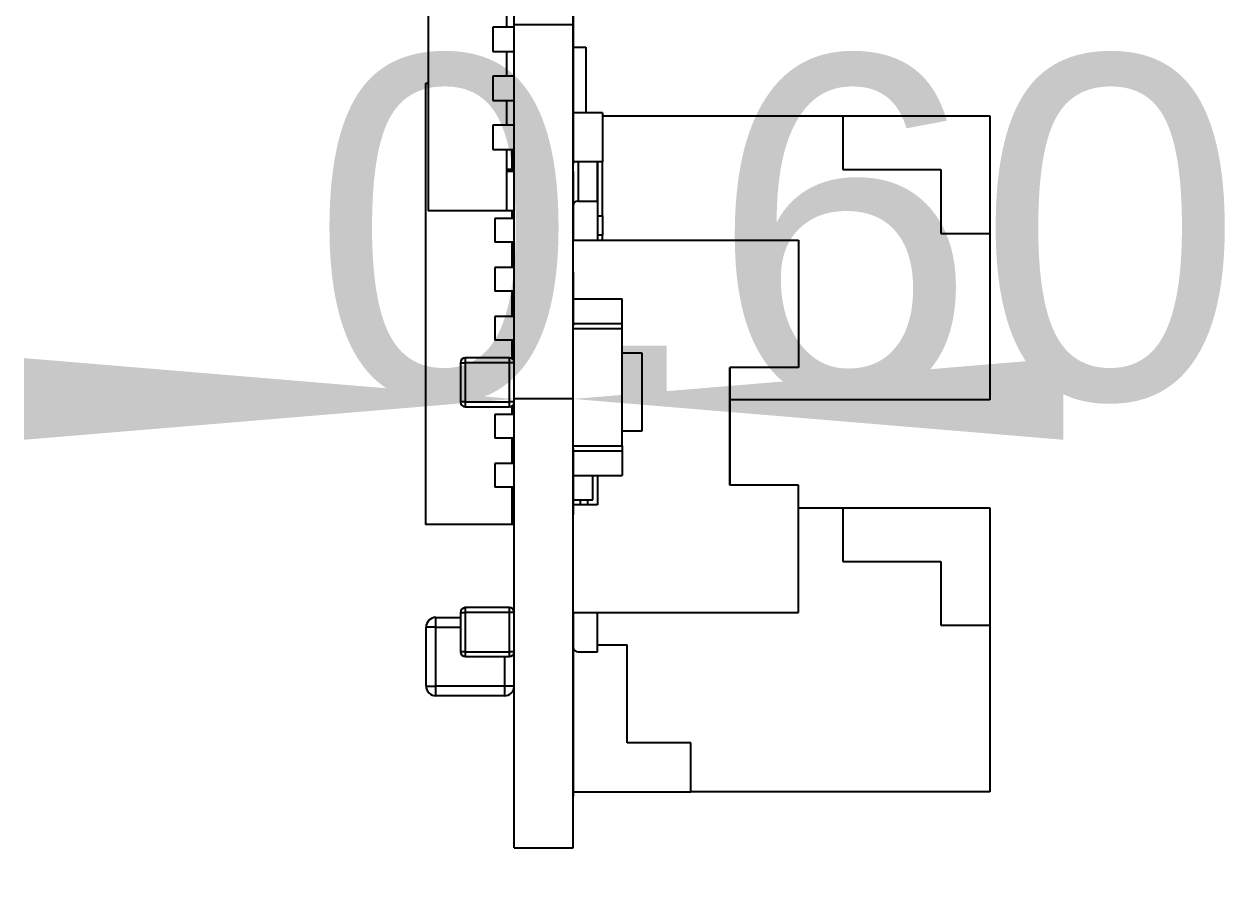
# Model space of a CAD drawing. Extents: x 89.7 to 173.2, y 85.9 to 138.5.
# Drawn here: x 158.38 to 170.69, y 92.53 to 101.35 of the extents above; entities that cross this region are included whole.
import ezdxf
from ezdxf.enums import TextEntityAlignment as Align

# ---------------------------------------------------------------- set-up
doc = ezdxf.new("R2010")
doc.units = 0
doc.layers.get('0').update_dxf_attribs({"linetype": 'CONTINUOUS'})
doc.layers.add('Dimension010', color=7, linetype='CONTINUOUS')
doc.layers.add('View004', color=7, linetype='CONTINUOUS')
doc.styles.get("Standard").update_dxf_attribs({"font": 'arial.ttf'})
doc.dimstyles.get("Standard").update_dxf_attribs({"dimscale": 0, "dimtxt": 2.5, "dimasz": 2.5, "dimexe": 1.25, "dimexo": 0.625, "dimtad": 1, "dimtxsty": 'STANDARD', "dimcen": 2.5, "dimazin": 3, "dimtfac": 1, "dimtmove": 0, "dimatfit": 3})

# ---------------------------------------------------------------- blocks, each defined once
blk = doc.blocks.new('*Dimension010')
at = {"color": 0}
for points in [[(158.375, 97.9465), (158.375, 97.1131), (163.375, 97.5298)], [(168.975, 97.9465), (168.975, 97.1131), (163.975, 97.5298)]]:
    blk.add_solid(points, dxfattribs=at)
at = {"layer": 'Dimension010'}
for p, q in [((163.375, 92.95), (163.375, 97.5298)), ((163.975, 97.5298), (163.375, 97.5298)), ((163.975, 92.95), (163.975, 97.5298))]:
    blk.add_line(p, q, dxfattribs=at)
blk.add_text('0.60', height=3.5, dxfattribs=at).set_placement((166.056, 97.5298), align=Align.CENTER)

msp = doc.modelspace()

# ---------------------------------------------------------------- linework, layer by layer
at = {"layer": 'View004'}
for p, q in [((162.495, 106.45), (162.495, 99.45)), ((162.495, 106.45), (162.495, 99.45)), ((163.975, 102.85), (163.975, 101.25)), ((163.975, 102.85), (163.975, 101.25)), ((163.975, 102.85), (163.975, 101.25)), ((163.975, 102.85), (163.975, 101.25)), ((163.295, 101.575), (163.295, 101.325)), ((163.295, 101.575), (163.295, 101.325)), ((163.155, 101.325), (163.155, 101.075)), ((163.295, 101.325), (163.155, 101.325)), ((163.155, 101.325), (163.155, 101.075)), ((163.295, 101.325), (163.155, 101.325)), ((163.375, 101.325), (163.295, 101.325)), ((163.375, 101.325), (163.295, 101.325)), ((163.375, 101.35), (163.975, 101.35)), ((163.375, 92.95), (163.375, 101.35)), ((163.375, 101.35), (163.975, 101.35)), ((163.375, 92.95), (163.375, 101.35)), ((163.375, 92.95), (163.375, 101.35)), ((163.375, 101.34), (163.375, 101.34)), ((163.375, 101.34), (163.375, 101.34)), ((163.375, 101.34), (163.375, 101.34)), ((163.375, 101.34), (163.375, 101.34)), ((163.375, 101.325), (163.375, 101.325)), ((163.375, 101.325), (163.375, 101.325)), ((163.375, 101.102), (163.375, 101.298)), ((163.375, 101.102), (163.375, 101.298)), ((163.375, 101.102), (163.375, 101.298)), ((163.375, 101.102), (163.375, 101.298)), ((163.375, 101.298), (163.375, 101.298)), ((163.375, 101.298), (163.375, 101.298)), ((163.975, 92.95), (163.975, 101.35)), ((163.975, 92.95), (163.975, 101.35)), ((163.975, 101.25), (163.975, 101.25)), ((163.975, 101.25), (163.975, 100.625)), ((163.975, 101.25), (163.975, 100.625)), ((163.975, 101.25), (163.975, 101.25)), ((163.975, 101.25), (163.975, 100.625)), ((163.975, 101.25), (163.975, 100.625)), ((163.155, 101.075), (163.295, 101.075)), ((163.155, 101.075), (163.295, 101.075)), ((163.295, 101.075), (163.295, 100.825)), ((163.295, 101.075), (163.375, 101.075)), ((163.295, 101.075), (163.295, 100.825)), ((163.295, 101.075), (163.375, 101.075)), ((163.375, 101.102), (163.375, 101.102)), ((163.375, 101.102), (163.375, 101.102)), ((163.375, 101.075), (163.375, 101.075)), ((163.375, 101.075), (163.375, 101.075)), ((163.375, 101.06), (163.375, 101.06)), ((163.375, 101.06), (163.375, 101.06)), ((163.975, 101.12), (163.975, 101.12)), ((163.975, 101.12), (164.105, 101.12)), ((163.975, 101.12), (163.975, 101.12)), ((163.975, 101.12), (164.105, 101.12)), ((164.105, 101.12), (164.105, 100.45)), ((164.105, 101.12), (164.105, 100.45)), ((163.155, 100.825), (163.155, 100.575)), ((163.295, 100.825), (163.155, 100.825)), ((163.155, 100.825), (163.155, 100.575)), ((163.295, 100.825), (163.155, 100.825)), ((163.375, 100.825), (163.295, 100.825)), ((163.375, 100.825), (163.295, 100.825)), ((163.375, 100.84), (163.375, 100.84)), ((163.375, 100.84), (163.375, 100.84)), ((163.375, 100.84), (163.375, 100.84)), ((163.375, 100.84), (163.375, 100.84)), ((163.375, 100.825), (163.375, 100.825)), ((163.375, 100.825), (163.375, 100.825)), ((163.375, 100.602), (163.375, 100.798)), ((163.375, 100.602), (163.375, 100.798)), ((163.375, 100.602), (163.375, 100.798)), ((163.375, 100.602), (163.375, 100.798)), ((163.375, 100.798), (163.375, 100.798)), ((163.375, 100.798), (163.375, 100.798)), ((162.495, 100.75), (162.47, 100.75)), ((162.47, 100.75), (162.47, 96.25)), ((162.495, 100.75), (162.47, 100.75)), ((162.47, 100.75), (162.47, 96.25)), ((163.155, 100.575), (163.295, 100.575)), ((163.155, 100.575), (163.295, 100.575)), ((163.295, 100.575), (163.295, 100.325)), ((163.295, 100.575), (163.375, 100.575)), ((163.295, 100.575), (163.295, 100.325)), ((163.295, 100.575), (163.375, 100.575)), ((163.375, 100.602), (163.375, 100.602)), ((163.375, 100.602), (163.375, 100.602)), ((163.375, 100.575), (163.375, 100.575)), ((163.375, 100.575), (163.375, 100.575)), ((163.375, 100.56), (163.375, 100.56)), ((163.375, 100.56), (163.375, 100.56)), ((163.975, 100.625), (163.975, 100.625)), ((163.975, 100.625), (163.975, 100.475)), ((163.975, 100.625), (163.975, 100.475)), ((163.975, 100.625), (163.975, 100.625)), ((163.975, 100.625), (163.975, 100.475)), ((163.975, 100.625), (163.975, 100.475)), ((163.975, 100.475), (163.975, 100.475)), ((163.975, 100.475), (163.975, 99.925)), ((163.975, 100.475), (163.975, 99.925)), ((163.975, 100.475), (163.975, 100.475)), ((163.975, 100.475), (163.975, 99.925)), ((163.975, 100.475), (163.975, 99.925)), ((164.275, 100.45), (163.975, 100.45)), ((163.975, 100.45), (163.975, 100.45)), ((164.275, 100.45), (163.975, 100.45)), ((163.975, 100.45), (163.975, 100.45)), ((164.275, 100.45), (164.275, 99.95)), ((164.275, 100.45), (164.275, 99.95)), ((164.275, 100.42), (166.725, 100.42)), ((164.275, 100.42), (166.725, 100.42)), ((166.725, 100.42), (168.225, 100.42)), ((166.725, 100.42), (166.725, 99.87)), ((166.725, 100.42), (168.225, 100.42)), ((166.725, 100.42), (166.725, 99.87)), ((168.225, 100.42), (168.225, 99.22)), ((168.225, 100.42), (168.225, 99.22)), ((163.155, 100.325), (163.155, 100.075)), ((163.295, 100.325), (163.155, 100.325)), ((163.155, 100.325), (163.155, 100.075)), ((163.295, 100.325), (163.155, 100.325)), ((163.375, 100.325), (163.295, 100.325)), ((163.375, 100.325), (163.295, 100.325)), ((163.375, 100.34), (163.375, 100.34)), ((163.375, 100.34), (163.375, 100.34)), ((163.375, 100.34), (163.375, 100.34)), ((163.375, 100.34), (163.375, 100.34)), ((163.375, 100.325), (163.375, 100.325)), ((163.375, 100.325), (163.375, 100.325)), ((163.375, 100.102), (163.375, 100.298)), ((163.375, 100.102), (163.375, 100.298)), ((163.375, 100.102), (163.375, 100.298)), ((163.375, 100.102), (163.375, 100.298)), ((163.375, 100.298), (163.375, 100.298)), ((163.375, 100.298), (163.375, 100.298)), ((163.155, 100.075), (163.295, 100.075)), ((163.155, 100.075), (163.295, 100.075)), ((163.295, 100.075), (163.295, 99.45)), ((163.295, 100.075), (163.375, 100.075)), ((163.295, 100.075), (163.295, 99.45)), ((163.295, 100.075), (163.375, 100.075)), ((163.35, 100.075), (163.35, 99.87)), ((163.35, 100.075), (163.35, 99.87)), ((163.375, 100.102), (163.375, 100.102)), ((163.375, 100.102), (163.375, 100.102)), ((163.375, 100.075), (163.375, 100.075)), ((163.375, 100.075), (163.375, 100.075)), ((163.375, 100.06), (163.375, 100.06)), ((163.375, 100.06), (163.375, 100.06)), ((163.35, 100.025), (163.375, 100.025)), ((163.35, 100.025), (163.375, 100.025)), ((164.275, 99.95), (163.975, 99.95)), ((163.975, 99.95), (163.975, 99.95)), ((164.275, 99.95), (163.975, 99.95)), ((163.975, 99.95), (163.975, 99.95)), ((163.975, 99.925), (163.975, 99.925)), ((163.975, 99.925), (163.975, 99.925)), ((164.025, 99.95), (164.025, 99.55)), ((164.025, 99.95), (164.025, 99.55)), ((164.225, 99.55), (164.225, 99.95)), ((164.225, 99.95), (164.225, 99.55)), ((164.225, 99.55), (164.225, 99.95)), ((164.225, 99.95), (164.225, 99.55)), ((164.275, 99.4), (164.275, 99.95)), ((164.275, 99.4), (164.275, 99.95)), ((163.35, 99.87), (163.295, 99.87)), ((163.35, 99.87), (163.295, 99.87)), ((163.375, 99.85), (163.295, 99.85)), ((163.375, 99.85), (163.295, 99.85)), ((163.375, 99.87), (163.35, 99.87)), ((163.375, 99.87), (163.35, 99.87)), ((163.375, 99.9), (163.375, 99.9)), ((163.375, 99.9), (163.375, 99.9)), ((163.375, 99.9), (163.375, 99.9)), ((163.375, 99.9), (163.375, 99.9)), ((163.375, 99.9), (163.375, 99.9)), ((163.375, 99.9), (163.375, 99.9)), ((163.375, 99.9), (163.375, 99.9)), ((163.375, 99.9), (163.375, 99.9)), ((163.375, 99.9), (163.375, 99.9)), ((163.375, 99.9), (163.375, 99.9)), ((163.375, 99.9), (163.375, 99.9)), ((163.375, 99.9), (163.375, 99.9)), ((163.375, 99.9), (163.375, 99.9)), ((163.375, 99.9), (163.375, 99.9)), ((163.375, 99.9), (163.375, 99.9)), ((163.375, 99.9), (163.375, 99.9)), ((163.375, 99.9), (163.375, 99.9)), ((163.375, 99.9), (163.375, 99.9)), ((163.375, 99.9), (163.375, 99.9)), ((163.375, 99.9), (163.375, 99.9)), ((163.375, 99.9), (163.375, 99.9)), ((163.375, 99.9), (163.375, 99.9)), ((163.375, 99.9), (163.375, 99.9)), ((163.375, 99.9), (163.375, 99.9)), ((163.375, 99.9), (163.375, 99.9)), ((163.375, 99.9), (163.375, 99.9)), ((163.375, 99.9), (163.375, 99.9)), ((163.375, 99.9), (163.375, 99.9)), ((163.375, 99.9), (163.375, 99.9)), ((163.375, 99.9), (163.375, 99.9)), ((163.375, 99.9), (163.375, 99.9)), ((163.375, 99.9), (163.375, 99.9)), ((163.375, 99.9), (163.375, 99.9)), ((163.375, 99.9), (163.375, 99.9)), ((163.375, 99.9), (163.375, 99.9)), ((163.375, 99.9), (163.375, 99.9)), ((163.375, 99.9), (163.375, 99.9)), ((163.375, 99.9), (163.375, 99.9)), ((163.375, 99.9), (163.375, 99.9)), ((163.375, 99.9), (163.375, 99.9)), ((163.375, 99.9), (163.375, 99.9)), ((163.375, 99.9), (163.375, 99.9)), ((163.375, 99.9), (163.375, 99.9)), ((163.375, 99.9), (163.375, 99.9)), ((163.375, 99.9), (163.375, 99.9)), ((163.375, 99.9), (163.375, 99.9)), ((163.375, 99.9), (163.375, 99.9)), ((163.375, 99.9), (163.375, 99.9)), ((163.375, 99.9), (163.375, 99.9)), ((163.375, 99.9), (163.375, 99.9)), ((163.375, 99.87), (163.375, 99.87)), ((163.375, 99.87), (163.375, 99.87)), ((163.375, 99.092), (163.375, 99.858)), ((163.375, 99.092), (163.375, 99.858)), ((163.375, 99.092), (163.375, 99.858)), ((163.375, 99.092), (163.375, 99.858)), ((163.375, 99.858), (163.375, 99.858)), ((163.375, 99.858), (163.375, 99.858)), ((163.375, 99.85), (163.375, 99.85)), ((163.375, 99.85), (163.375, 99.85)), ((163.975, 99.85), (163.975, 99.85)), ((163.975, 99.85), (163.975, 99.15)), ((163.975, 99.85), (163.975, 99.15)), ((163.975, 99.85), (163.975, 99.85)), ((163.975, 99.85), (163.975, 99.15)), ((163.975, 99.85), (163.975, 99.15)), ((166.725, 99.87), (167.725, 99.87)), ((166.725, 99.87), (167.725, 99.87)), ((167.725, 99.87), (167.725, 99.22)), ((167.725, 99.87), (167.725, 99.22)), ((164.025, 99.55), (164.225, 99.55)), ((164.025, 99.55), (164.225, 99.55)), ((164.225, 99.55), (164.225, 99.15)), ((164.225, 99.55), (164.225, 99.15)), ((163.295, 99.45), (162.495, 99.45)), ((163.295, 99.45), (162.495, 99.45)), ((163.375, 99.45), (163.295, 99.45)), ((163.375, 99.45), (163.295, 99.45)), ((163.35, 99.45), (163.35, 99.37)), ((163.35, 99.45), (163.35, 99.37)), ((163.375, 99.45), (163.375, 99.45)), ((163.375, 99.45), (163.375, 99.45)), ((163.175, 99.37), (163.175, 99.13)), ((163.35, 99.37), (163.175, 99.37)), ((163.175, 99.37), (163.175, 99.13)), ((163.35, 99.37), (163.175, 99.37)), ((163.375, 99.37), (163.35, 99.37)), ((163.375, 99.37), (163.35, 99.37)), ((163.375, 99.37), (163.375, 99.37)), ((163.375, 99.37), (163.375, 99.37)), ((164.225, 99.4), (164.275, 99.4)), ((164.225, 99.4), (164.275, 99.4)), ((164.225, 99.4), (164.275, 99.4)), ((164.225, 99.4), (164.275, 99.4)), ((164.275, 99.4), (164.275, 99.2)), ((164.275, 99.4), (164.275, 99.2)), ((164.275, 99.2), (164.225, 99.2)), ((164.275, 99.2), (164.225, 99.2)), ((164.275, 99.15), (164.275, 99.2)), ((164.275, 99.15), (164.275, 99.2)), ((167.725, 99.22), (168.225, 99.22)), ((167.725, 99.22), (168.225, 99.22)), ((168.225, 99.22), (168.225, 97.52)), ((168.225, 99.22), (168.225, 97.52)), ((163.35, 99.13), (163.175, 99.13)), ((163.35, 99.13), (163.175, 99.13)), ((163.35, 99.13), (163.35, 98.87)), ((163.375, 99.13), (163.35, 99.13)), ((163.35, 99.13), (163.35, 98.87)), ((163.375, 99.13), (163.35, 99.13)), ((163.375, 99.13), (163.375, 99.13)), ((163.375, 99.13), (163.375, 99.13)), ((163.375, 99.092), (163.375, 99.092)), ((163.375, 99.092), (163.375, 99.092)), ((163.975, 99.15), (166.275, 99.15)), ((163.975, 99.15), (166.275, 99.15)), ((166.275, 99.15), (166.275, 97.85)), ((166.275, 99.15), (166.275, 97.85)), ((163.375, 99.05), (163.375, 99.05)), ((163.375, 99.05), (163.375, 99.05)), ((163.175, 98.87), (163.175, 98.63)), ((163.35, 98.87), (163.175, 98.87)), ((163.175, 98.87), (163.175, 98.63)), ((163.35, 98.87), (163.175, 98.87)), ((163.375, 98.87), (163.35, 98.87)), ((163.375, 98.87), (163.35, 98.87)), ((163.375, 98.9), (163.375, 98.9)), ((163.375, 98.6), (163.375, 98.9)), ((163.375, 98.6), (163.375, 98.9)), ((163.375, 98.9), (163.375, 98.9)), ((163.375, 98.6), (163.375, 98.9)), ((163.375, 98.6), (163.375, 98.9)), ((163.375, 98.87), (163.375, 98.87)), ((163.375, 98.87), (163.375, 98.87)), ((163.975, 98.825), (163.975, 98.825)), ((163.975, 98.825), (163.975, 98.275)), ((163.975, 98.825), (163.975, 98.275)), ((163.975, 98.825), (163.975, 98.825)), ((163.975, 98.825), (163.975, 98.275)), ((163.975, 98.825), (163.975, 98.275)), ((163.35, 98.63), (163.175, 98.63)), ((163.35, 98.63), (163.175, 98.63)), ((163.35, 98.63), (163.35, 98.37)), ((163.375, 98.63), (163.35, 98.63)), ((163.35, 98.63), (163.35, 98.37)), ((163.375, 98.63), (163.35, 98.63)), ((163.375, 98.63), (163.375, 98.63)), ((163.375, 98.63), (163.375, 98.63)), ((163.375, 98.6), (163.375, 98.6)), ((163.375, 98.6), (163.375, 98.6)), ((163.975, 98.55), (163.975, 98.55)), ((163.975, 98.55), (164.475, 98.55)), ((163.975, 98.55), (163.975, 98.55)), ((163.975, 98.55), (164.475, 98.55)), ((164.475, 98.3), (164.475, 98.55)), ((164.475, 98.3), (164.475, 98.55)), ((163.175, 98.37), (163.175, 98.13)), ((163.35, 98.37), (163.175, 98.37)), ((163.175, 98.37), (163.175, 98.13)), ((163.35, 98.37), (163.175, 98.37)), ((163.375, 98.37), (163.35, 98.37)), ((163.375, 98.37), (163.35, 98.37)), ((163.375, 98.4), (163.375, 98.4)), ((163.375, 98.1), (163.375, 98.4)), ((163.375, 98.1), (163.375, 98.4)), ((163.375, 98.4), (163.375, 98.4)), ((163.375, 98.1), (163.375, 98.4)), ((163.375, 98.1), (163.375, 98.4)), ((163.375, 98.37), (163.375, 98.37)), ((163.375, 98.37), (163.375, 98.37)), ((163.975, 98.3), (163.975, 98.3)), ((163.975, 98.3), (164.475, 98.3)), ((163.975, 98.3), (163.975, 98.3)), ((163.975, 98.3), (164.475, 98.3)), ((163.975, 98.25), (164.475, 98.25)), ((163.975, 98.25), (164.475, 98.25)), ((164.475, 98.25), (164.475, 98.3)), ((164.475, 98.25), (164.475, 98.3)), ((164.475, 97.05), (164.475, 98.25)), ((164.475, 97.05), (164.475, 98.25)), ((163.35, 98.13), (163.175, 98.13)), ((163.35, 98.13), (163.175, 98.13)), ((163.35, 98.13), (163.35, 97.943)), ((163.375, 98.13), (163.35, 98.13)), ((163.35, 98.13), (163.35, 97.943)), ((163.375, 98.13), (163.35, 98.13)), ((163.375, 98.13), (163.375, 98.13)), ((163.375, 98.13), (163.375, 98.13)), ((163.375, 98.1), (163.375, 98.1)), ((163.375, 98.1), (163.375, 98.1)), ((163.325, 97.95), (162.875, 97.95)), ((163.325, 97.95), (162.875, 97.95)), ((163.325, 97.95), (162.875, 97.95)), ((163.325, 97.95), (162.875, 97.95)), ((163.325, 97.95), (162.875, 97.95)), ((163.325, 97.95), (162.875, 97.95)), ((163.325, 97.95), (162.875, 97.95)), ((163.325, 97.95), (162.875, 97.95)), ((163.325, 97.95), (162.875, 97.95)), ((163.325, 97.95), (162.875, 97.95)), ((163.325, 97.95), (162.875, 97.95)), ((163.325, 97.95), (162.875, 97.95)), ((163.325, 97.95), (162.875, 97.95)), ((163.325, 97.95), (162.875, 97.95)), ((163.325, 97.95), (162.875, 97.95)), ((163.325, 97.95), (162.875, 97.95)), ((163.325, 97.95), (162.875, 97.95)), ((163.325, 97.95), (162.875, 97.95)), ((163.325, 97.95), (162.875, 97.95)), ((163.325, 97.95), (162.875, 97.95)), ((163.375, 97.4), (163.375, 98)), ((163.375, 98), (163.375, 98)), ((163.375, 97.4), (163.375, 98)), ((163.375, 97.4), (163.375, 98)), ((163.375, 98), (163.375, 98)), ((163.375, 97.4), (163.375, 98)), ((164.475, 98), (164.675, 98)), ((164.475, 98), (164.675, 98)), ((164.675, 98), (164.675, 97.2)), ((164.675, 98), (164.675, 97.2)), ((162.825, 97.9), (162.825, 97.5)), ((162.825, 97.9), (162.825, 97.5)), ((162.825, 97.9), (162.825, 97.5)), ((162.825, 97.9), (162.825, 97.5)), ((162.825, 97.9), (162.825, 97.5)), ((162.825, 97.9), (162.825, 97.5)), ((162.875, 97.9), (162.875, 97.5)), ((162.875, 97.9), (162.875, 97.5)), ((163.325, 97.9), (162.875, 97.9)), ((163.325, 97.9), (162.875, 97.9)), ((162.875, 97.9), (162.875, 97.5)), ((162.875, 97.9), (162.875, 97.5)), ((163.325, 97.9), (162.875, 97.9)), ((163.325, 97.9), (162.875, 97.9)), ((162.875, 97.9), (162.875, 97.5)), ((163.325, 97.9), (162.875, 97.9)), ((162.875, 97.9), (162.875, 97.5)), ((163.325, 97.9), (162.875, 97.9)), ((163.325, 97.5), (163.325, 97.9)), ((163.325, 97.5), (163.325, 97.9)), ((163.325, 97.5), (163.325, 97.9)), ((163.325, 97.5), (163.325, 97.9)), ((163.325, 97.5), (163.325, 97.9)), ((163.325, 97.5), (163.325, 97.9)), ((165.575, 96.65), (165.575, 97.85)), ((166.275, 97.85), (165.575, 97.85)), ((165.575, 97.85), (165.575, 96.65)), ((165.575, 96.65), (165.575, 97.85)), ((166.275, 97.85), (165.575, 97.85)), ((165.575, 97.85), (165.575, 96.65)), ((162.875, 97.5), (163.325, 97.5)), ((162.875, 97.5), (163.325, 97.5)), ((162.875, 97.5), (163.325, 97.5)), ((162.875, 97.5), (163.325, 97.5)), ((162.875, 97.5), (163.325, 97.5)), ((162.875, 97.5), (163.325, 97.5)), ((162.875, 97.45), (163.325, 97.45)), ((162.875, 97.45), (163.325, 97.45)), ((162.875, 97.45), (163.325, 97.45)), ((162.875, 97.45), (163.325, 97.45)), ((162.875, 97.45), (163.325, 97.45)), ((162.875, 97.45), (163.325, 97.45)), ((163.35, 97.457), (163.35, 97.37)), ((163.35, 97.457), (163.35, 97.37)), ((168.225, 97.52), (165.575, 97.52)), ((168.225, 97.52), (165.575, 97.52)), ((163.175, 97.37), (163.175, 97.13)), ((163.35, 97.37), (163.175, 97.37)), ((163.175, 97.37), (163.175, 97.13)), ((163.35, 97.37), (163.175, 97.37)), ((163.375, 97.37), (163.35, 97.37)), ((163.375, 97.37), (163.35, 97.37)), ((163.375, 97.4), (163.375, 97.4)), ((163.375, 97.1), (163.375, 97.4)), ((163.375, 97.1), (163.375, 97.4)), ((163.375, 97.4), (163.375, 97.4)), ((163.375, 97.1), (163.375, 97.4)), ((163.375, 97.1), (163.375, 97.4)), ((163.375, 97.37), (163.375, 97.37)), ((163.375, 97.37), (163.375, 97.37)), ((163.35, 97.13), (163.175, 97.13)), ((163.35, 97.13), (163.175, 97.13)), ((163.35, 97.13), (163.35, 96.87)), ((163.375, 97.13), (163.35, 97.13)), ((163.35, 97.13), (163.35, 96.87)), ((163.375, 97.13), (163.35, 97.13)), ((163.375, 97.13), (163.375, 97.13)), ((163.375, 97.13), (163.375, 97.13)), ((163.375, 97.1), (163.375, 97.1)), ((163.375, 97.1), (163.375, 97.1)), ((164.675, 97.2), (164.475, 97.2)), ((164.675, 97.2), (164.475, 97.2)), ((163.35, 96.975), (163.375, 96.975)), ((163.35, 96.975), (163.375, 96.975)), ((163.975, 97.05), (164.475, 97.05)), ((163.975, 97.05), (164.475, 97.05)), ((163.975, 97.025), (163.975, 96.475)), ((163.975, 97.025), (163.975, 96.475)), ((163.975, 97.025), (163.975, 96.475)), ((163.975, 97.025), (163.975, 96.475)), ((163.975, 97), (163.975, 97)), ((163.975, 97), (164.475, 97)), ((163.975, 97), (163.975, 97)), ((163.975, 97), (164.475, 97)), ((164.475, 97.05), (164.475, 97)), ((164.475, 97.05), (164.475, 97)), ((164.475, 97), (164.475, 96.75)), ((164.475, 97), (164.475, 96.75)), ((163.175, 96.87), (163.175, 96.63)), ((163.35, 96.87), (163.175, 96.87)), ((163.175, 96.87), (163.175, 96.63)), ((163.35, 96.87), (163.175, 96.87)), ((163.375, 96.87), (163.35, 96.87)), ((163.375, 96.87), (163.35, 96.87)), ((163.375, 96.9), (163.375, 96.9)), ((163.375, 96.6), (163.375, 96.9)), ((163.375, 96.6), (163.375, 96.9)), ((163.375, 96.9), (163.375, 96.9)), ((163.375, 96.6), (163.375, 96.9)), ((163.375, 96.6), (163.375, 96.9)), ((163.375, 96.87), (163.375, 96.87)), ((163.375, 96.87), (163.375, 96.87)), ((163.975, 96.75), (163.975, 96.75)), ((163.975, 96.75), (164.475, 96.75)), ((163.975, 96.75), (163.975, 96.75)), ((163.975, 96.75), (164.475, 96.75)), ((164.175, 96.5), (164.175, 96.75)), ((164.175, 96.5), (164.175, 96.75)), ((164.225, 96.75), (164.225, 96.45)), ((164.225, 96.75), (164.225, 96.45)), ((163.35, 96.63), (163.175, 96.63)), ((163.35, 96.63), (163.175, 96.63)), ((163.35, 96.63), (163.35, 96.25)), ((163.375, 96.63), (163.35, 96.63)), ((163.35, 96.63), (163.35, 96.25)), ((163.375, 96.63), (163.35, 96.63)), ((163.375, 96.63), (163.375, 96.63)), ((163.375, 96.63), (163.375, 96.63)), ((163.375, 95.85), (163.375, 96.6)), ((163.375, 95.85), (163.375, 96.6)), ((163.375, 96.6), (163.375, 96.6)), ((163.375, 95.85), (163.375, 96.6)), ((163.375, 95.85), (163.375, 96.6)), ((163.375, 96.6), (163.375, 96.6)), ((166.275, 96.65), (165.575, 96.65)), ((166.275, 96.65), (165.575, 96.65)), ((166.275, 95.35), (166.275, 96.65)), ((166.275, 95.35), (166.275, 96.65)), ((163.375, 96.53), (163.35, 96.53)), ((163.375, 96.53), (163.35, 96.53)), ((163.375, 96.53), (163.375, 96.53)), ((163.375, 96.53), (163.375, 96.53)), ((163.975, 96.5), (163.975, 96.5)), ((163.975, 96.5), (164.175, 96.5)), ((163.975, 96.5), (163.975, 96.5)), ((163.975, 96.5), (164.175, 96.5)), ((163.975, 96.475), (163.975, 96.35)), ((163.975, 96.475), (163.975, 96.35)), ((163.975, 96.475), (163.975, 96.475)), ((163.975, 96.475), (163.975, 96.35)), ((163.975, 96.475), (163.975, 96.35)), ((163.975, 96.475), (163.975, 96.475)), ((164.05, 96.45), (164.05, 96.5)), ((164.05, 96.45), (164.05, 96.5)), ((164.125, 96.45), (164.125, 96.5)), ((164.125, 96.45), (164.125, 96.5)), ((164.225, 96.45), (163.975, 96.45)), ((163.975, 96.45), (163.975, 96.45)), ((164.225, 96.45), (163.975, 96.45)), ((163.975, 96.45), (163.975, 96.45)), ((163.975, 96.35), (163.975, 96.35)), ((163.975, 96.35), (163.975, 96.35)), ((166.275, 96.42), (166.725, 96.42)), ((166.275, 96.42), (166.725, 96.42)), ((166.725, 96.42), (168.225, 96.42)), ((166.725, 96.42), (166.725, 95.87)), ((166.725, 96.42), (168.225, 96.42)), ((166.725, 96.42), (166.725, 95.87)), ((168.225, 96.42), (168.225, 95.22)), ((168.225, 96.42), (168.225, 95.22)), ((163.35, 96.25), (162.47, 96.25)), ((163.35, 96.25), (162.47, 96.25)), ((163.375, 96.25), (163.35, 96.25)), ((163.375, 96.25), (163.35, 96.25)), ((163.375, 96.25), (163.375, 96.25)), ((163.375, 96.25), (163.375, 96.25)), ((163.375, 95.85), (163.375, 95.85)), ((163.375, 95.85), (163.375, 95.85)), ((166.725, 95.87), (167.725, 95.87)), ((166.725, 95.87), (167.725, 95.87)), ((167.725, 95.87), (167.725, 95.22)), ((167.725, 95.87), (167.725, 95.22)), ((163.325, 95.4), (162.875, 95.4)), ((163.325, 95.4), (162.875, 95.4)), ((163.325, 95.4), (162.875, 95.4)), ((163.325, 95.4), (162.875, 95.4)), ((163.325, 95.4), (162.875, 95.4)), ((163.325, 95.4), (162.875, 95.4)), ((163.375, 94.85), (163.375, 95.45)), ((163.375, 95.45), (163.375, 95.45)), ((163.375, 94.85), (163.375, 95.45)), ((163.375, 94.85), (163.375, 95.45)), ((163.375, 95.45), (163.375, 95.45)), ((163.375, 94.85), (163.375, 95.45)), ((162.575, 95.3), (162.825, 95.3)), ((162.575, 95.3), (162.825, 95.3)), ((162.575, 95.3), (162.825, 95.3)), ((162.575, 95.3), (162.825, 95.3)), ((162.575, 95.3), (162.825, 95.3)), ((162.575, 95.3), (162.825, 95.3)), ((162.825, 95.35), (162.825, 94.95)), ((162.825, 95.35), (162.825, 94.95)), ((162.825, 95.35), (162.825, 94.95)), ((162.825, 95.35), (162.825, 94.95)), ((162.825, 95.35), (162.825, 94.95)), ((162.825, 95.35), (162.825, 94.95)), ((162.875, 95.35), (162.875, 94.95)), ((162.875, 95.35), (162.875, 94.95)), ((163.325, 95.35), (162.875, 95.35)), ((163.325, 95.35), (162.875, 95.35)), ((162.875, 95.35), (162.875, 94.95)), ((162.875, 95.35), (162.875, 94.95)), ((163.325, 95.35), (162.875, 95.35)), ((163.325, 95.35), (162.875, 95.35)), ((162.875, 95.35), (162.875, 94.95)), ((163.325, 95.35), (162.875, 95.35)), ((162.875, 95.35), (162.875, 94.95)), ((163.325, 95.35), (162.875, 95.35)), ((163.325, 94.95), (163.325, 95.35)), ((163.325, 94.95), (163.325, 95.35)), ((163.325, 94.95), (163.325, 95.35)), ((163.325, 94.95), (163.325, 95.35)), ((163.325, 94.95), (163.325, 95.35)), ((163.325, 94.95), (163.325, 95.35)), ((163.975, 95.35), (163.975, 94.65)), ((163.975, 95.35), (163.975, 94.65)), ((163.975, 95.35), (163.975, 94.65)), ((163.975, 95.35), (163.975, 94.65)), ((163.975, 95.35), (166.275, 95.35)), ((163.975, 95.35), (166.275, 95.35)), ((164.225, 94.95), (164.225, 95.35)), ((164.225, 94.95), (164.225, 95.35)), ((162.475, 94.6), (162.475, 95.2)), ((162.475, 94.6), (162.475, 95.2)), ((162.475, 94.6), (162.475, 95.2)), ((162.475, 94.6), (162.475, 95.2)), ((162.475, 94.6), (162.475, 95.2)), ((162.475, 94.6), (162.475, 95.2)), ((162.575, 94.6), (162.575, 95.2)), ((162.575, 94.6), (162.575, 95.2)), ((162.575, 95.2), (162.825, 95.2)), ((162.575, 95.2), (162.825, 95.2)), ((162.575, 94.6), (162.575, 95.2)), ((162.575, 94.6), (162.575, 95.2)), ((162.575, 95.2), (162.825, 95.2)), ((162.575, 95.2), (162.825, 95.2)), ((162.575, 94.6), (162.575, 95.2)), ((162.575, 95.2), (162.825, 95.2)), ((162.575, 94.6), (162.575, 95.2)), ((162.575, 95.2), (162.825, 95.2)), ((167.725, 95.22), (168.225, 95.22)), ((167.725, 95.22), (168.225, 95.22)), ((168.225, 95.22), (168.225, 93.52)), ((168.225, 95.22), (168.225, 93.52)), ((164.225, 95.02), (164.525, 95.02)), ((164.225, 95.02), (164.525, 95.02)), ((164.525, 94.02), (164.525, 95.02)), ((164.525, 94.02), (164.525, 95.02)), ((162.875, 94.95), (163.325, 94.95)), ((162.875, 94.95), (163.325, 94.95)), ((162.875, 94.95), (163.325, 94.95)), ((162.875, 94.95), (163.325, 94.95)), ((162.875, 94.95), (163.325, 94.95)), ((162.875, 94.95), (163.325, 94.95)), ((162.875, 94.9), (163.325, 94.9)), ((162.875, 94.9), (163.325, 94.9)), ((162.875, 94.9), (163.325, 94.9)), ((162.875, 94.9), (163.325, 94.9)), ((162.875, 94.9), (163.325, 94.9)), ((162.875, 94.9), (163.325, 94.9)), ((163.275, 94.9), (163.275, 94.6)), ((163.275, 94.9), (163.275, 94.6)), ((163.275, 94.9), (163.275, 94.6)), ((163.275, 94.9), (163.275, 94.6)), ((163.275, 94.9), (163.275, 94.6)), ((163.275, 94.9), (163.275, 94.6)), ((164.025, 94.95), (164.225, 94.95)), ((164.025, 94.95), (164.225, 94.95)), ((163.375, 94.85), (163.375, 94.85)), ((163.375, 94.4), (163.375, 94.85)), ((163.375, 94.4), (163.375, 94.85)), ((163.375, 94.85), (163.375, 94.85)), ((163.375, 94.4), (163.375, 94.85)), ((163.375, 94.4), (163.375, 94.85)), ((163.975, 94.65), (163.975, 94.65)), ((163.975, 94.65), (163.975, 93.475)), ((163.975, 94.65), (163.975, 93.475)), ((163.975, 94.65), (163.975, 94.65)), ((163.975, 94.65), (163.975, 93.475)), ((163.975, 94.65), (163.975, 93.475)), ((163.275, 94.6), (162.575, 94.6)), ((163.275, 94.6), (162.575, 94.6)), ((163.275, 94.6), (162.575, 94.6)), ((163.275, 94.6), (162.575, 94.6)), ((163.275, 94.6), (162.575, 94.6)), ((163.275, 94.6), (162.575, 94.6)), ((163.275, 94.5), (162.575, 94.5)), ((163.275, 94.5), (162.575, 94.5)), ((163.275, 94.5), (162.575, 94.5)), ((163.275, 94.5), (162.575, 94.5)), ((163.275, 94.5), (162.575, 94.5)), ((163.275, 94.5), (162.575, 94.5)), ((163.375, 94.4), (163.375, 94.4)), ((163.375, 94.4), (163.375, 94.4)), ((165.175, 94.02), (164.525, 94.02)), ((165.175, 94.02), (164.525, 94.02)), ((165.175, 93.52), (165.175, 94.02)), ((165.175, 93.52), (165.175, 94.02)), ((163.975, 93.52), (163.975, 93.52)), ((163.975, 93.52), (165.175, 93.52)), ((163.975, 93.52), (163.975, 93.52)), ((163.975, 93.52), (165.175, 93.52)), ((168.225, 93.52), (165.175, 93.52)), ((168.225, 93.52), (165.175, 93.52)), ((163.975, 93.475), (163.975, 93.475)), ((163.975, 93.475), (163.975, 93.475)), ((163.375, 92.95), (163.975, 92.95)), ((163.375, 92.95), (163.975, 92.95))]:
    msp.add_line(p, q, dxfattribs=at)
for centre, radius, start, end in [((164.025, 99.5), 0.05, 90, 175.191), ((164.025, 99.5), 0.05, 90, 175.191), ((164.025, 99.5), 0.05, 179.638, 180), ((164.025, 99.5), 0.05, 179.638, 180), ((162.875, 97.9), 0.05, 90, 180), ((162.875, 97.9), 0.05, 90, 180), ((162.875, 97.9), 0.05, 90, -180), ((162.875, 97.9), 0.05, 90, -180), ((162.875, 97.9), 0.05, 90, -180), ((162.875, 97.9), 0.05, 90, -180), ((162.875, 97.9), 0.05, 90, 180), ((162.875, 97.9), 0.05, 90, 180), ((163.325, 97.9), 0.05, 4.8088, 90), ((163.325, 97.9), 0.05, 4.8088, 90), ((163.325, 97.9), 0.05, 4.8088, 90), ((163.325, 97.9), 0.05, 4.8088, 90), ((163.325, 97.9), 0.05, 4.8088, 90), ((163.325, 97.9), 0.05, 4.8088, 90), ((163.325, 97.9), 0.05, 4.8088, 90), ((163.325, 97.9), 0.05, 4.8088, 90), ((163.325, 97.9), 0.05, 0, 0.3624), ((163.325, 97.9), 0.05, 0, 0.3624), ((163.325, 97.9), 0.05, 0, 0.3624), ((163.325, 97.9), 0.05, 0, 0.3624), ((163.325, 97.9), 0.05, 0, 0.3624), ((163.325, 97.9), 0.05, 0, 0.3624), ((163.325, 97.9), 0.05, 0, 0.3624), ((163.325, 97.9), 0.05, 0, 0.3624), ((162.875, 97.5), 0.05, 180, -90), ((162.875, 97.5), 0.05, 180, -90), ((162.875, 97.5), 0.05, 180, -90), ((162.875, 97.5), 0.05, 180, -90), ((162.875, 97.5), 0.05, 180, -90), ((162.875, 97.5), 0.05, 180, -90), ((162.875, 97.5), 0.05, 180, -90), ((162.875, 97.5), 0.05, 180, -90), ((163.325, 97.5), 0.05, -90, -4.8088), ((163.325, 97.5), 0.05, -90, -4.8088), ((163.325, 97.5), 0.05, -90, -4.8088), ((163.325, 97.5), 0.05, -90, -4.8088), ((163.325, 97.5), 0.05, -90, -4.8088), ((163.325, 97.5), 0.05, -90, -4.8088), ((163.325, 97.5), 0.05, -90, -4.8088), ((163.325, 97.5), 0.05, -90, -4.8088), ((163.325, 97.5), 0.05, -0.3624, 0), ((163.325, 97.5), 0.05, -0.3624, 0), ((163.325, 97.5), 0.05, -0.3624, 0), ((163.325, 97.5), 0.05, -0.3624, 0), ((163.325, 97.5), 0.05, -0.3624, 0), ((163.325, 97.5), 0.05, -0.3624, 0), ((163.325, 97.5), 0.05, -0.3624, 0), ((163.325, 97.5), 0.05, -0.3624, 0), ((162.875, 95.35), 0.05, 90, 180), ((162.875, 95.35), 0.05, 90, 180), ((162.875, 95.35), 0.05, 90, -180), ((162.875, 95.35), 0.05, 90, -180), ((162.875, 95.35), 0.05, 90, -180), ((162.875, 95.35), 0.05, 90, -180), ((162.875, 95.35), 0.05, 90, 180), ((162.875, 95.35), 0.05, 90, 180), ((163.325, 95.35), 0.05, 4.8088, 90), ((163.325, 95.35), 0.05, 4.8088, 90), ((163.325, 95.35), 0.05, 4.8088, 90), ((163.325, 95.35), 0.05, 4.8088, 90), ((163.325, 95.35), 0.05, 4.8088, 90), ((163.325, 95.35), 0.05, 4.8088, 90), ((163.325, 95.35), 0.05, 4.8088, 90), ((163.325, 95.35), 0.05, 4.8088, 90), ((162.575, 95.2), 0.1, 90, 180), ((162.575, 95.2), 0.1, 90, 180), ((162.575, 95.2), 0.1, 90, 180), ((162.575, 95.2), 0.1, 90, 180), ((162.575, 95.2), 0.1, 90, 180), ((162.575, 95.2), 0.1, 90, 180), ((162.575, 95.2), 0.1, 90, 180), ((162.575, 95.2), 0.1, 90, 180), ((163.325, 95.35), 0.05, 0, 0.3624), ((163.325, 95.35), 0.05, 0, 0.3624), ((163.325, 95.35), 0.05, 0, 0.3624), ((163.325, 95.35), 0.05, 0, 0.3624), ((163.325, 95.35), 0.05, 0, 0.3624), ((163.325, 95.35), 0.05, 0, 0.3624), ((163.325, 95.35), 0.05, 0, 0.3624), ((163.325, 95.35), 0.05, 0, 0.3624), ((164.025, 95), 0.05, 180, -179.638), ((164.025, 95), 0.05, 180, -179.638), ((164.025, 95), 0.05, -175.191, -90), ((164.025, 95), 0.05, -175.191, -90), ((162.875, 94.95), 0.05, 180, -90), ((162.875, 94.95), 0.05, 180, -90), ((162.875, 94.95), 0.05, 180, -90), ((162.875, 94.95), 0.05, 180, -90), ((162.875, 94.95), 0.05, 180, -90), ((162.875, 94.95), 0.05, 180, -90), ((162.875, 94.95), 0.05, 180, -90), ((162.875, 94.95), 0.05, 180, -90), ((163.325, 94.95), 0.05, -90, -4.8088), ((163.325, 94.95), 0.05, -90, -4.8088), ((163.325, 94.95), 0.05, -90, -4.8088), ((163.325, 94.95), 0.05, -90, -4.8088), ((163.325, 94.95), 0.05, -90, -4.8088), ((163.325, 94.95), 0.05, -90, -4.8088), ((163.325, 94.95), 0.05, -90, -4.8088), ((163.325, 94.95), 0.05, -90, -4.8088), ((163.325, 94.95), 0.05, -0.3624, 0), ((163.325, 94.95), 0.05, -0.3624, 0), ((163.325, 94.95), 0.05, -0.3624, 0), ((163.325, 94.95), 0.05, -0.3624, 0), ((163.325, 94.95), 0.05, -0.3624, 0), ((163.325, 94.95), 0.05, -0.3624, 0), ((163.325, 94.95), 0.05, -0.3624, 0), ((163.325, 94.95), 0.05, -0.3624, 0), ((162.575, 94.6), 0.1, 180, -90), ((162.575, 94.6), 0.1, 180, -90), ((162.575, 94.6), 0.1, 180, -90), ((162.575, 94.6), 0.1, 180, -90), ((162.575, 94.6), 0.1, 180, -90), ((162.575, 94.6), 0.1, 180, -90), ((162.575, 94.6), 0.1, 180, -90), ((162.575, 94.6), 0.1, 180, -90), ((163.275, 94.6), 0.1, -90, -3.3998), ((163.275, 94.6), 0.1, -90, -3.3998), ((163.275, 94.6), 0.1, -90, -3.3998), ((163.275, 94.6), 0.1, -90, -3.3998), ((163.275, 94.6), 0.1, -90, -3.3998), ((163.275, 94.6), 0.1, -90, -3.3998), ((163.275, 94.6), 0.1, -90, -3.3998), ((163.275, 94.6), 0.1, -90, -3.3998), ((163.275, 94.6), 0.1, -90, -3.3998), ((163.275, 94.6), 0.1, -90, -3.3998), ((163.275, 94.6), 0.1, -90, -3.3998), ((163.275, 94.6), 0.1, -90, -3.3998), ((163.275, 94.6), 0.1, -90, -3.3998), ((163.275, 94.6), 0.1, -90, -3.3998), ((163.275, 94.6), 0.1, -90, -3.3998), ((163.275, 94.6), 0.1, -90, -3.3998), ((163.275, 94.6), 0.1, -90, -3.3998), ((163.275, 94.6), 0.1, -90, -3.3998), ((163.275, 94.6), 0.1, -0.2562, 0), ((163.275, 94.6), 0.1, -0.2562, 0), ((163.275, 94.6), 0.1, -0.2562, 0), ((163.275, 94.6), 0.1, -0.2562, 0), ((163.275, 94.6), 0.1, -0.2562, 0), ((163.275, 94.6), 0.1, -0.2562, 0), ((163.275, 94.6), 0.1, -0.2562, 0), ((163.275, 94.6), 0.1, -0.2562, 0), ((163.275, 94.6), 0.1, -0.2562, 0), ((163.275, 94.6), 0.1, -0.2562, 0), ((163.275, 94.6), 0.1, -0.2562, 0), ((163.275, 94.6), 0.1, -0.2562, 0), ((163.275, 94.6), 0.1, -0.2562, 0), ((163.275, 94.6), 0.1, -0.2562, 0), ((163.275, 94.6), 0.1, -0.2562, 0), ((163.275, 94.6), 0.1, -0.2562, 0), ((163.275, 94.6), 0.1, -0.2562, 0), ((163.275, 94.6), 0.1, -0.2562, 0)]:
    msp.add_arc(centre, radius, start, end, dxfattribs=at)
for points, degree in [([(163.375, 101.35), (163.375, 101.569), (163.375, 101.899), (163.375, 102.25)], 3), ([(163.375, 101.35), (163.375, 101.569), (163.375, 101.899), (163.375, 102.25)], 3), ([(163.375, 101.35), (163.375, 101.569), (163.375, 101.899), (163.375, 102.25)], 3), ([(163.975, 101.35), (163.975, 101.569), (163.975, 101.899), (163.975, 102.25)], 3), ([(163.975, 101.35), (163.975, 101.569), (163.975, 101.899), (163.975, 102.25)], 3), ([(163.375, 101.298), (163.375, 101.32), (163.375, 101.34), (163.375, 101.34)], 3), ([(163.375, 101.298), (163.375, 101.32), (163.375, 101.34), (163.375, 101.34)], 3), ([(163.375, 101.298), (163.375, 101.32), (163.375, 101.34), (163.375, 101.34)], 3), ([(163.375, 101.298), (163.375, 101.32), (163.375, 101.34), (163.375, 101.34)], 3), ([(163.375, 101.06), (163.375, 101.06), (163.375, 101.08), (163.375, 101.102)], 3), ([(163.375, 101.06), (163.375, 101.06), (163.375, 101.08), (163.375, 101.102)], 3), ([(163.375, 101.06), (163.375, 101.06), (163.375, 101.08), (163.375, 101.102)], 3), ([(163.375, 101.06), (163.375, 101.06), (163.375, 101.08), (163.375, 101.102)], 3), ([(163.375, 100.798), (163.375, 100.82), (163.375, 100.84), (163.375, 100.84)], 3), ([(163.375, 100.798), (163.375, 100.82), (163.375, 100.84), (163.375, 100.84)], 3), ([(163.375, 100.798), (163.375, 100.82), (163.375, 100.84), (163.375, 100.84)], 3), ([(163.375, 100.798), (163.375, 100.82), (163.375, 100.84), (163.375, 100.84)], 3), ([(163.375, 100.56), (163.375, 100.56), (163.375, 100.58), (163.375, 100.602)], 3), ([(163.375, 100.56), (163.375, 100.56), (163.375, 100.58), (163.375, 100.602)], 3), ([(163.375, 100.56), (163.375, 100.56), (163.375, 100.58), (163.375, 100.602)], 3), ([(163.375, 100.56), (163.375, 100.56), (163.375, 100.58), (163.375, 100.602)], 3), ([(163.375, 100.298), (163.375, 100.32), (163.375, 100.34), (163.375, 100.34)], 3), ([(163.375, 100.298), (163.375, 100.32), (163.375, 100.34), (163.375, 100.34)], 3), ([(163.375, 100.298), (163.375, 100.32), (163.375, 100.34), (163.375, 100.34)], 3), ([(163.375, 100.298), (163.375, 100.32), (163.375, 100.34), (163.375, 100.34)], 3), ([(163.375, 100.06), (163.375, 100.06), (163.375, 100.08), (163.375, 100.102)], 3), ([(163.375, 100.06), (163.375, 100.06), (163.375, 100.08), (163.375, 100.102)], 3), ([(163.375, 100.06), (163.375, 100.06), (163.375, 100.08), (163.375, 100.102)], 3), ([(163.375, 100.06), (163.375, 100.06), (163.375, 100.08), (163.375, 100.102)], 3), ([(163.375, 99.858), (163.375, 99.88), (163.375, 99.9), (163.375, 99.9)], 3), ([(163.375, 99.858), (163.375, 99.88), (163.375, 99.9), (163.375, 99.9)], 3), ([(163.375, 99.858), (163.375, 99.88), (163.375, 99.9), (163.375, 99.9)], 3), ([(163.375, 99.858), (163.375, 99.88), (163.375, 99.9), (163.375, 99.9)], 3), ([(163.375, 99.05), (163.375, 99.049), (163.375, 99.07), (163.375, 99.092)], 3), ([(163.375, 99.05), (163.375, 99.049), (163.375, 99.07), (163.375, 99.092)], 3), ([(163.375, 99.05), (163.375, 99.049), (163.375, 99.07), (163.375, 99.092)], 3), ([(163.375, 99.05), (163.375, 99.049), (163.375, 99.07), (163.375, 99.092)], 3), ([(162.875, 97.95), (162.875, 97.951), (162.875, 97.927), (162.875, 97.9)], 3), ([(162.875, 97.95), (162.875, 97.951), (162.875, 97.927), (162.875, 97.9)], 3), ([(162.875, 97.95), (162.875, 97.951), (162.875, 97.927), (162.875, 97.9)], 3), ([(162.875, 97.95), (162.875, 97.951), (162.875, 97.927), (162.875, 97.9)], 3), ([(162.875, 97.95), (162.875, 97.951), (162.875, 97.927), (162.875, 97.9)], 3), ([(162.875, 97.95), (162.875, 97.951), (162.875, 97.927), (162.875, 97.9)], 3), ([(163.325, 97.9), (163.325, 97.927), (163.325, 97.951), (163.325, 97.95)], 3), ([(163.325, 97.9), (163.325, 97.927), (163.325, 97.951), (163.325, 97.95)], 3), ([(163.325, 97.9), (163.325, 97.927), (163.325, 97.951), (163.325, 97.95)], 3), ([(163.325, 97.9), (163.325, 97.927), (163.325, 97.951), (163.325, 97.95)], 3), ([(163.325, 97.9), (163.325, 97.927), (163.325, 97.951), (163.325, 97.95)], 3), ([(163.325, 97.9), (163.325, 97.927), (163.325, 97.951), (163.325, 97.95)], 3), ([(162.825, 97.9), (162.824, 97.9), (162.848, 97.9), (162.875, 97.9)], 3), ([(162.825, 97.9), (162.824, 97.9), (162.848, 97.9), (162.875, 97.9)], 3), ([(162.825, 97.9), (162.824, 97.9), (162.848, 97.9), (162.875, 97.9)], 3), ([(162.825, 97.9), (162.824, 97.9), (162.848, 97.9), (162.875, 97.9)], 3), ([(162.825, 97.9), (162.824, 97.9), (162.848, 97.9), (162.875, 97.9)], 3), ([(162.825, 97.9), (162.824, 97.9), (162.848, 97.9), (162.875, 97.9)], 3), ([(163.375, 97.9), (163.373, 97.9), (163.35, 97.9), (163.325, 97.9)], 3), ([(163.375, 97.9), (163.373, 97.9), (163.35, 97.9), (163.325, 97.9)], 3), ([(163.375, 97.9), (163.373, 97.9), (163.35, 97.9), (163.325, 97.9)], 3), ([(163.375, 97.9), (163.373, 97.9), (163.35, 97.9), (163.325, 97.9)], 3), ([(163.375, 97.9), (163.373, 97.9), (163.35, 97.9), (163.325, 97.9)], 3), ([(163.375, 97.9), (163.373, 97.9), (163.35, 97.9), (163.325, 97.9)], 3), ([(163.375, 97.9), (163.375, 97.9)], 1), ([(163.375, 97.9), (163.375, 97.9)], 1), ([(163.375, 97.9), (163.375, 97.9)], 1), ([(163.375, 97.9), (163.375, 97.9)], 1), ([(163.375, 97.9), (163.375, 97.9)], 1), ([(163.375, 97.9), (163.375, 97.9)], 1), ([(162.875, 97.5), (162.848, 97.5), (162.824, 97.5), (162.825, 97.5)], 3), ([(162.875, 97.5), (162.848, 97.5), (162.824, 97.5), (162.825, 97.5)], 3), ([(162.875, 97.5), (162.848, 97.5), (162.824, 97.5), (162.825, 97.5)], 3), ([(162.875, 97.5), (162.848, 97.5), (162.824, 97.5), (162.825, 97.5)], 3), ([(162.875, 97.5), (162.848, 97.5), (162.824, 97.5), (162.825, 97.5)], 3), ([(162.875, 97.5), (162.848, 97.5), (162.824, 97.5), (162.825, 97.5)], 3), ([(162.875, 97.5), (162.875, 97.473), (162.875, 97.449), (162.875, 97.45)], 3), ([(162.875, 97.5), (162.875, 97.473), (162.875, 97.449), (162.875, 97.45)], 3), ([(162.875, 97.5), (162.875, 97.473), (162.875, 97.449), (162.875, 97.45)], 3), ([(162.875, 97.5), (162.875, 97.473), (162.875, 97.449), (162.875, 97.45)], 3), ([(162.875, 97.5), (162.875, 97.473), (162.875, 97.449), (162.875, 97.45)], 3), ([(162.875, 97.5), (162.875, 97.473), (162.875, 97.449), (162.875, 97.45)], 3), ([(163.325, 97.45), (163.325, 97.449), (163.325, 97.473), (163.325, 97.5)], 3), ([(163.375, 97.5), (163.373, 97.5), (163.35, 97.5), (163.325, 97.5)], 3), ([(163.325, 97.45), (163.325, 97.449), (163.325, 97.473), (163.325, 97.5)], 3), ([(163.375, 97.5), (163.373, 97.5), (163.35, 97.5), (163.325, 97.5)], 3), ([(163.325, 97.45), (163.325, 97.449), (163.325, 97.473), (163.325, 97.5)], 3), ([(163.375, 97.5), (163.373, 97.5), (163.35, 97.5), (163.325, 97.5)], 3), ([(163.325, 97.45), (163.325, 97.449), (163.325, 97.473), (163.325, 97.5)], 3), ([(163.375, 97.5), (163.373, 97.5), (163.35, 97.5), (163.325, 97.5)], 3), ([(163.325, 97.45), (163.325, 97.449), (163.325, 97.473), (163.325, 97.5)], 3), ([(163.375, 97.5), (163.373, 97.5), (163.35, 97.5), (163.325, 97.5)], 3), ([(163.325, 97.45), (163.325, 97.449), (163.325, 97.473), (163.325, 97.5)], 3), ([(163.375, 97.5), (163.373, 97.5), (163.35, 97.5), (163.325, 97.5)], 3), ([(163.375, 97.5), (163.375, 97.5)], 1), ([(163.375, 97.5), (163.375, 97.5)], 1), ([(163.375, 97.5), (163.375, 97.5)], 1), ([(163.375, 97.5), (163.375, 97.5)], 1), ([(163.375, 97.5), (163.375, 97.5)], 1), ([(163.375, 97.5), (163.375, 97.5)], 1), ([(162.875, 95.4), (162.875, 95.401), (162.875, 95.377), (162.875, 95.35)], 3), ([(162.875, 95.4), (162.875, 95.401), (162.875, 95.377), (162.875, 95.35)], 3), ([(162.875, 95.4), (162.875, 95.401), (162.875, 95.377), (162.875, 95.35)], 3), ([(162.875, 95.4), (162.875, 95.401), (162.875, 95.377), (162.875, 95.35)], 3), ([(162.875, 95.4), (162.875, 95.401), (162.875, 95.377), (162.875, 95.35)], 3), ([(162.875, 95.4), (162.875, 95.401), (162.875, 95.377), (162.875, 95.35)], 3), ([(163.325, 95.35), (163.325, 95.377), (163.325, 95.401), (163.325, 95.4)], 3), ([(163.325, 95.35), (163.325, 95.377), (163.325, 95.401), (163.325, 95.4)], 3), ([(163.325, 95.35), (163.325, 95.377), (163.325, 95.401), (163.325, 95.4)], 3), ([(163.325, 95.35), (163.325, 95.377), (163.325, 95.401), (163.325, 95.4)], 3), ([(163.325, 95.35), (163.325, 95.377), (163.325, 95.401), (163.325, 95.4)], 3), ([(163.325, 95.35), (163.325, 95.377), (163.325, 95.401), (163.325, 95.4)], 3), ([(162.575, 95.2), (162.575, 95.254), (162.575, 95.301), (162.575, 95.3)], 3), ([(162.575, 95.2), (162.575, 95.254), (162.575, 95.301), (162.575, 95.3)], 3), ([(162.575, 95.2), (162.575, 95.254), (162.575, 95.301), (162.575, 95.3)], 3), ([(162.575, 95.2), (162.575, 95.254), (162.575, 95.301), (162.575, 95.3)], 3), ([(162.575, 95.2), (162.575, 95.254), (162.575, 95.301), (162.575, 95.3)], 3), ([(162.575, 95.2), (162.575, 95.254), (162.575, 95.301), (162.575, 95.3)], 3), ([(162.825, 95.35), (162.824, 95.35), (162.848, 95.35), (162.875, 95.35)], 3), ([(162.825, 95.35), (162.824, 95.35), (162.848, 95.35), (162.875, 95.35)], 3), ([(162.825, 95.35), (162.824, 95.35), (162.848, 95.35), (162.875, 95.35)], 3), ([(162.825, 95.35), (162.824, 95.35), (162.848, 95.35), (162.875, 95.35)], 3), ([(162.825, 95.35), (162.824, 95.35), (162.848, 95.35), (162.875, 95.35)], 3), ([(162.825, 95.35), (162.824, 95.35), (162.848, 95.35), (162.875, 95.35)], 3), ([(163.375, 95.35), (163.373, 95.35), (163.35, 95.35), (163.325, 95.35)], 3), ([(163.375, 95.35), (163.373, 95.35), (163.35, 95.35), (163.325, 95.35)], 3), ([(163.375, 95.35), (163.373, 95.35), (163.35, 95.35), (163.325, 95.35)], 3), ([(163.375, 95.35), (163.373, 95.35), (163.35, 95.35), (163.325, 95.35)], 3), ([(163.375, 95.35), (163.373, 95.35), (163.35, 95.35), (163.325, 95.35)], 3), ([(163.375, 95.35), (163.373, 95.35), (163.35, 95.35), (163.325, 95.35)], 3), ([(163.375, 95.35), (163.375, 95.35)], 1), ([(163.375, 95.35), (163.375, 95.35)], 1), ([(163.375, 95.35), (163.375, 95.35)], 1), ([(163.375, 95.35), (163.375, 95.35)], 1), ([(163.375, 95.35), (163.375, 95.35)], 1), ([(163.375, 95.35), (163.375, 95.35)], 1), ([(162.575, 95.2), (162.522, 95.2), (162.474, 95.2), (162.475, 95.2)], 3), ([(162.575, 95.2), (162.522, 95.2), (162.474, 95.2), (162.475, 95.2)], 3), ([(162.575, 95.2), (162.522, 95.2), (162.474, 95.2), (162.475, 95.2)], 3), ([(162.575, 95.2), (162.522, 95.2), (162.474, 95.2), (162.475, 95.2)], 3), ([(162.575, 95.2), (162.522, 95.2), (162.474, 95.2), (162.475, 95.2)], 3), ([(162.575, 95.2), (162.522, 95.2), (162.474, 95.2), (162.475, 95.2)], 3), ([(162.875, 94.95), (162.848, 94.95), (162.824, 94.95), (162.825, 94.95)], 3), ([(162.875, 94.95), (162.848, 94.95), (162.824, 94.95), (162.825, 94.95)], 3), ([(162.875, 94.95), (162.848, 94.95), (162.824, 94.95), (162.825, 94.95)], 3), ([(162.875, 94.95), (162.848, 94.95), (162.824, 94.95), (162.825, 94.95)], 3), ([(162.875, 94.95), (162.848, 94.95), (162.824, 94.95), (162.825, 94.95)], 3), ([(162.875, 94.95), (162.848, 94.95), (162.824, 94.95), (162.825, 94.95)], 3), ([(162.875, 94.95), (162.875, 94.923), (162.875, 94.899), (162.875, 94.9)], 3), ([(162.875, 94.95), (162.875, 94.923), (162.875, 94.899), (162.875, 94.9)], 3), ([(162.875, 94.95), (162.875, 94.923), (162.875, 94.899), (162.875, 94.9)], 3), ([(162.875, 94.95), (162.875, 94.923), (162.875, 94.899), (162.875, 94.9)], 3), ([(162.875, 94.95), (162.875, 94.923), (162.875, 94.899), (162.875, 94.9)], 3), ([(162.875, 94.95), (162.875, 94.923), (162.875, 94.899), (162.875, 94.9)], 3), ([(163.325, 94.9), (163.325, 94.899), (163.325, 94.923), (163.325, 94.95)], 3), ([(163.375, 94.95), (163.373, 94.95), (163.35, 94.95), (163.325, 94.95)], 3), ([(163.325, 94.9), (163.325, 94.899), (163.325, 94.923), (163.325, 94.95)], 3), ([(163.375, 94.95), (163.373, 94.95), (163.35, 94.95), (163.325, 94.95)], 3), ([(163.325, 94.9), (163.325, 94.899), (163.325, 94.923), (163.325, 94.95)], 3), ([(163.375, 94.95), (163.373, 94.95), (163.35, 94.95), (163.325, 94.95)], 3), ([(163.325, 94.9), (163.325, 94.899), (163.325, 94.923), (163.325, 94.95)], 3), ([(163.375, 94.95), (163.373, 94.95), (163.35, 94.95), (163.325, 94.95)], 3), ([(163.325, 94.9), (163.325, 94.899), (163.325, 94.923), (163.325, 94.95)], 3), ([(163.375, 94.95), (163.373, 94.95), (163.35, 94.95), (163.325, 94.95)], 3), ([(163.325, 94.9), (163.325, 94.899), (163.325, 94.923), (163.325, 94.95)], 3), ([(163.375, 94.95), (163.373, 94.95), (163.35, 94.95), (163.325, 94.95)], 3), ([(163.375, 94.95), (163.375, 94.95)], 1), ([(163.375, 94.95), (163.375, 94.95)], 1), ([(163.375, 94.95), (163.375, 94.95)], 1), ([(163.375, 94.95), (163.375, 94.95)], 1), ([(163.375, 94.95), (163.375, 94.95)], 1), ([(163.375, 94.95), (163.375, 94.95)], 1), ([(162.475, 94.6), (162.474, 94.6), (162.522, 94.6), (162.575, 94.6)], 3), ([(162.475, 94.6), (162.474, 94.6), (162.522, 94.6), (162.575, 94.6)], 3), ([(162.475, 94.6), (162.474, 94.6), (162.522, 94.6), (162.575, 94.6)], 3), ([(162.475, 94.6), (162.474, 94.6), (162.522, 94.6), (162.575, 94.6)], 3), ([(162.475, 94.6), (162.474, 94.6), (162.522, 94.6), (162.575, 94.6)], 3), ([(162.475, 94.6), (162.474, 94.6), (162.522, 94.6), (162.575, 94.6)], 3), ([(162.575, 94.5), (162.575, 94.499), (162.575, 94.547), (162.575, 94.6)], 3), ([(162.575, 94.5), (162.575, 94.499), (162.575, 94.547), (162.575, 94.6)], 3), ([(162.575, 94.5), (162.575, 94.499), (162.575, 94.547), (162.575, 94.6)], 3), ([(162.575, 94.5), (162.575, 94.499), (162.575, 94.547), (162.575, 94.6)], 3), ([(162.575, 94.5), (162.575, 94.499), (162.575, 94.547), (162.575, 94.6)], 3), ([(162.575, 94.5), (162.575, 94.499), (162.575, 94.547), (162.575, 94.6)], 3), ([(163.275, 94.6), (163.275, 94.547), (163.275, 94.499), (163.275, 94.5)], 3), ([(163.275, 94.6), (163.275, 94.547), (163.275, 94.499), (163.275, 94.5)], 3), ([(163.375, 94.6), (163.373, 94.6), (163.326, 94.6), (163.275, 94.6)], 3), ([(163.375, 94.6), (163.373, 94.6), (163.326, 94.6), (163.275, 94.6)], 3), ([(163.275, 94.6), (163.275, 94.547), (163.275, 94.499), (163.275, 94.5)], 3), ([(163.275, 94.6), (163.275, 94.547), (163.275, 94.499), (163.275, 94.5)], 3), ([(163.375, 94.6), (163.373, 94.6), (163.326, 94.6), (163.275, 94.6)], 3), ([(163.375, 94.6), (163.373, 94.6), (163.326, 94.6), (163.275, 94.6)], 3), ([(163.275, 94.6), (163.275, 94.547), (163.275, 94.499), (163.275, 94.5)], 3), ([(163.375, 94.6), (163.373, 94.6), (163.326, 94.6), (163.275, 94.6)], 3), ([(163.275, 94.6), (163.275, 94.547), (163.275, 94.499), (163.275, 94.5)], 3), ([(163.375, 94.6), (163.373, 94.6), (163.326, 94.6), (163.275, 94.6)], 3), ([(163.375, 94.6), (163.375, 94.6)], 1), ([(163.375, 94.6), (163.375, 94.6)], 1), ([(163.375, 94.6), (163.375, 94.6)], 1), ([(163.375, 94.6), (163.375, 94.6)], 1), ([(163.375, 94.6), (163.375, 94.6)], 1), ([(163.375, 94.6), (163.375, 94.6)], 1)]:
    msp.add_open_spline(points, degree=degree, dxfattribs=at)

# ---------------------------------------------------------------- dimensions: what is measured, and where the dimension line sits
at = {"layer": 'Dimension010'}
dim = msp.add_linear_dim(base=(166.056, 97.53), p1=(163.975, 92.95), p2=(163.375, 92.95), text='0.60', dimstyle='STANDARD', dxfattribs=at)
dim.commit()
dim.dimension.update_dxf_attribs({"geometry": '*Dimension010', "text_midpoint": (166.056, 92.53)})

doc.saveas('drawing.dxf')
